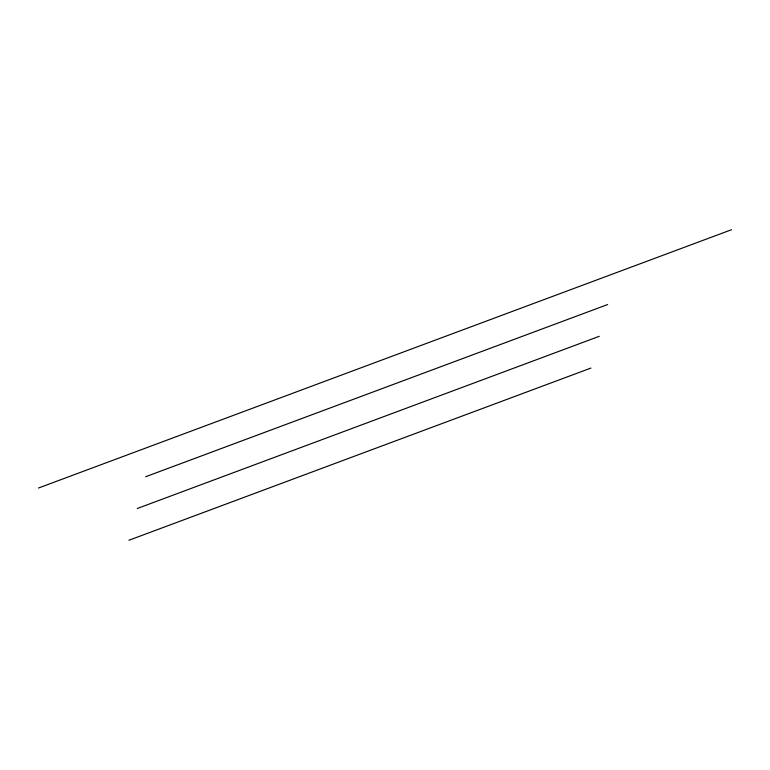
<?xml version="1.0" encoding="UTF-8"?>
<svg xmlns="http://www.w3.org/2000/svg" width="770" height="770" viewBox="0 0 770 770"><rect width="100%" height="100%" fill="white"/><g stroke="black" fill="none" stroke-linecap="round" stroke-linejoin="round"><path stroke-width="1.16" d="M38.5 488.016L731.5 229.73M145.636 476.736L607.636 304.545M137.272 508.508L599.272 336.307M128.898 540.271L590.898 368.079"/></g></svg>
